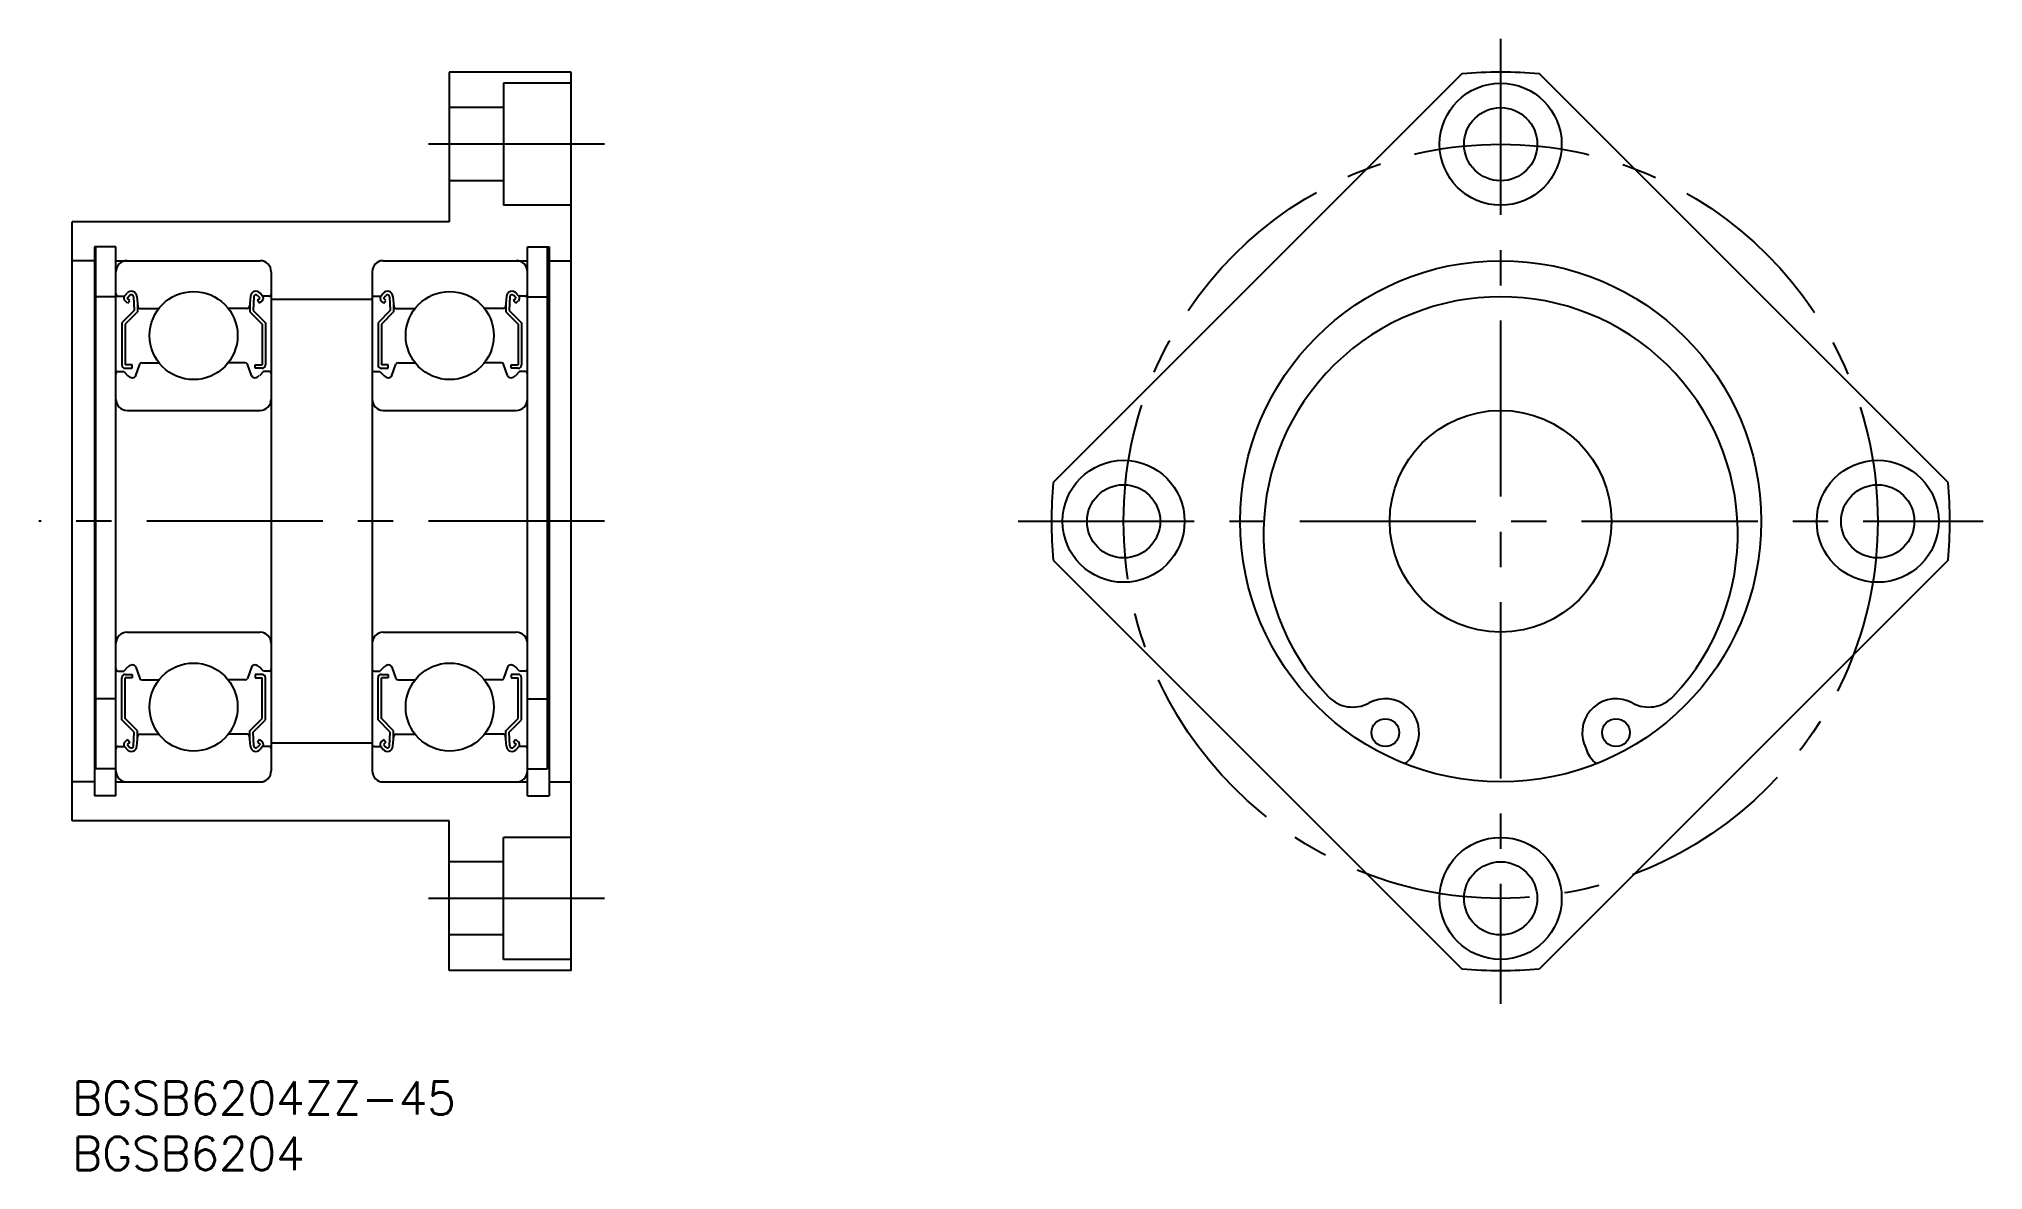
# Model space of a CAD drawing. Extents: x -3 to 172, y -8 to 94.
import ezdxf

# ---------------------------------------------------------------- set-up
doc = ezdxf.new("R2010")
doc.units = 0
doc.header["$LTSCALE"] = 0.5
doc.linetypes.add('CENTER', pattern=[50.8, 31.75, -6.35, 6.35, -6.35])
for name, color, linetype in [('MSM_CENTER', 1, 'CENTER'), ('MSM_CONTINUOUS', 7, 'CONTINUOUS'), ('MSM_PART_NUMBER', 7, 'CONTINUOUS')]:
    doc.layers.add(name, color=color, linetype=linetype)
doc.styles.get("Standard").update_dxf_attribs({"font": 'txt.shx', "height": 3, "bigfont": 'bigfont.shx'})

# ---------------------------------------------------------------- blocks, each defined once
blk = doc.blocks.new('*U6')
at = {"layer": 'MSM_PART_NUMBER'}
blk.add_text('BGSB6204ZZ-45', height=3, dxfattribs=at).set_placement((0, -3))
blk = doc.blocks.new('*U7')
at = {"layer": 'MSM_PART_NUMBER'}
blk.add_text('BGSB6204', height=3, dxfattribs=at).set_placement((0, -8))

msp = doc.modelspace()

# ---------------------------------------------------------------- linework, layer by layer
at = {"layer": 'MSM_CENTER'}
for p, q in [((128.81, 94), (128.81, 7)), ((48, 84.5), (31, 84.5)), ((48, 50.5), (-3, 50.5)), ((85.31, 50.5), (172.31, 50.5)), ((48, 16.5), (31, 16.5))]:
    msp.add_line(p, q, dxfattribs=at)
msp.add_circle((128.81, 50.5), 34, dxfattribs=at)
at = {"layer": 'MSM_CONTINUOUS'}
for p, q in [((34, 91), (34, 77.5)), ((45, 91), (34, 91)), ((38.9, 90), (38.9, 79)), ((45, 90), (38.9, 90)), ((42.25, 91), (42.25, 91)), ((45, 10), (45, 91)), ((125.32, 90.85), (88.46, 53.99)), ((169.16, 53.99), (132.31, 90.85)), ((38.9, 87.8), (34, 87.8)), ((38.9, 81.2), (34, 81.2)), ((45, 79), (38.9, 79)), ((0, 23.5), (0, 77.5)), ((34, 77.5), (0, 77.5)), ((2, 74), (0, 74)), ((3.95, 75.25), (2, 75.25)), ((2, 75.25), (2, 25.75)), ((2.15, 28.18, 1.25), (2.15, 75.25, 1.25)), ((3.95, 25.75), (3.95, 75.25)), ((3.95, 74), (16.95, 74)), ((28.05, 74), (41.05, 74)), ((41.05, 25.75), (41.05, 75.25)), ((41.05, 75.25), (43, 75.25)), ((42.85, 28.18, 1.25), (42.85, 75.25, 1.25)), ((43, 75.25), (43, 25.75)), ((43, 74), (45, 74)), ((17.95, 73), (17.95, 28)), ((27.05, 73), (27.05, 28)), ((3.95, 70.75), (2.15, 70.75)), ((4.15, 70.8), (4.73, 70.8)), ((4.73, 70.8), (4.95, 71.06)), ((5, 70.18), (4.77, 70.38)), ((4.96, 70.61), (5.18, 70.86)), ((5.19, 70.41), (4.96, 70.61)), ((5, 70.18), (5.19, 70.41)), ((5.53, 70.74), (5.58, 69.5)), ((5.83, 70.78), (5.91, 69.88)), ((5.88, 70.23), (5.88, 69.38)), ((16.07, 70.78), (15.99, 69.88)), ((16.02, 70.23), (16.02, 69.38)), ((16.37, 70.74), (16.32, 69.5)), ((16.71, 70.41), (16.94, 70.61)), ((16.9, 70.18), (16.71, 70.41)), ((16.94, 70.61), (16.72, 70.86)), ((16.9, 70.18), (17.13, 70.38)), ((17.17, 70.8), (16.95, 71.06)), ((17.75, 70.8), (17.17, 70.8)), ((27.05, 70.5), (17.95, 70.5)), ((27.25, 70.8), (27.83, 70.8)), ((27.83, 70.8), (28.05, 71.06)), ((28.1, 70.18), (27.87, 70.38)), ((28.06, 70.61), (28.28, 70.86)), ((28.29, 70.41), (28.06, 70.61)), ((28.1, 70.18), (28.29, 70.41)), ((28.63, 70.74), (28.68, 69.5)), ((28.93, 70.78), (29.01, 69.88)), ((28.98, 70.23), (28.98, 69.38)), ((39.17, 70.78), (39.09, 69.88)), ((39.12, 70.23), (39.12, 69.38)), ((39.47, 70.74), (39.42, 69.5)), ((39.81, 70.41), (40.04, 70.61)), ((40, 70.18), (39.81, 70.41)), ((40.04, 70.61), (39.82, 70.86)), ((40, 70.18), (40.23, 70.38)), ((40.27, 70.8), (40.05, 71.06)), ((40.85, 70.8), (40.27, 70.8)), ((41.05, 70.75), (42.85, 70.75)), ((5.58, 69.5), (4.48, 68.4)), ((4.48, 68.4), (4.48, 64.6)), ((5.88, 69.38), (4.78, 68.28)), ((6.11, 69.7), (7.83, 69.7)), ((15.79, 69.7), (14.07, 69.7)), ((16.02, 69.38), (17.12, 68.28)), ((16.32, 69.5), (17.42, 68.4)), ((17.42, 68.4), (17.42, 64.6)), ((28.68, 69.5), (27.58, 68.4)), ((27.58, 68.4), (27.58, 64.6)), ((28.98, 69.38), (27.88, 68.28)), ((29.21, 69.7), (30.93, 69.7)), ((38.89, 69.7), (37.17, 69.7)), ((39.12, 69.38), (40.22, 68.28)), ((39.42, 69.5), (40.52, 68.4)), ((40.52, 68.4), (40.52, 64.6)), ((4.78, 68.28), (4.78, 64.6)), ((17.12, 68.28), (17.12, 64.6)), ((27.88, 68.28), (27.88, 64.6)), ((40.22, 68.28), (40.22, 64.6)), ((4.15, 64), (4.65, 64)), ((4.65, 64), (5.02, 63.63)), ((5.4, 64.6), (4.78, 64.6)), ((4.78, 64.3), (5.4, 64.3)), ((5.4, 64.3), (5.4, 64.6)), ((5.73, 63.65), (6.1, 64.67)), ((6.29, 64.8), (7.83, 64.8)), ((15.61, 64.8), (14.07, 64.8)), ((16.17, 63.65), (15.8, 64.67)), ((16.5, 64.3), (16.5, 64.6)), ((16.5, 64.6), (17.12, 64.6)), ((17.12, 64.3), (16.5, 64.3)), ((17.25, 64), (16.88, 63.63)), ((17.75, 64), (17.25, 64)), ((27.25, 64), (27.75, 64)), ((27.75, 64), (28.12, 63.63)), ((28.5, 64.6), (27.88, 64.6)), ((27.88, 64.3), (28.5, 64.3)), ((28.5, 64.3), (28.5, 64.6)), ((28.83, 63.65), (29.2, 64.67)), ((29.39, 64.8), (30.93, 64.8)), ((38.71, 64.8), (37.17, 64.8)), ((39.27, 63.65), (38.9, 64.67)), ((39.6, 64.3), (39.6, 64.6)), ((39.6, 64.6), (40.22, 64.6)), ((40.22, 64.3), (39.6, 64.3)), ((40.35, 64), (39.98, 63.63)), ((40.85, 64), (40.35, 64)), ((4.95, 60.5), (16.95, 60.5)), ((28.05, 60.5), (40.05, 60.5)), ((88.46, 47.01), (125.32, 10.15)), ((169.16, 47.01), (132.31, 10.15)), ((4.95, 40.5), (16.95, 40.5)), ((28.05, 40.5), (40.05, 40.5)), ((4.15, 37), (4.65, 37)), ((4.65, 37), (5.02, 37.37)), ((5.73, 37.35), (6.1, 36.33)), ((16.17, 37.35), (15.8, 36.33)), ((17.25, 37), (16.88, 37.37)), ((17.75, 37), (17.25, 37)), ((27.25, 37), (27.75, 37)), ((27.75, 37), (28.12, 37.37)), ((28.83, 37.35), (29.2, 36.33)), ((39.27, 37.35), (38.9, 36.33)), ((40.35, 37), (39.98, 37.37)), ((40.85, 37), (40.35, 37)), ((4.48, 32.6), (4.48, 36.4)), ((4.78, 36.7), (5.4, 36.7)), ((4.78, 32.72), (4.78, 36.4)), ((5.4, 36.4), (4.78, 36.4)), ((5.4, 36.7), (5.4, 36.4)), ((6.29, 36.2), (7.83, 36.2)), ((15.61, 36.2), (14.07, 36.2)), ((16.5, 36.7), (16.5, 36.4)), ((17.12, 36.7), (16.5, 36.7)), ((16.5, 36.4), (17.12, 36.4)), ((17.12, 32.72), (17.12, 36.4)), ((17.42, 32.6), (17.42, 36.4)), ((27.58, 32.6), (27.58, 36.4)), ((27.88, 36.7), (28.5, 36.7)), ((27.88, 32.72), (27.88, 36.4)), ((28.5, 36.4), (27.88, 36.4)), ((28.5, 36.7), (28.5, 36.4)), ((29.39, 36.2), (30.93, 36.2)), ((38.71, 36.2), (37.17, 36.2)), ((39.6, 36.7), (39.6, 36.4)), ((40.22, 36.7), (39.6, 36.7)), ((39.6, 36.4), (40.22, 36.4)), ((40.22, 32.72), (40.22, 36.4)), ((40.52, 32.6), (40.52, 36.4)), ((3.95, 34.5), (2.15, 34.5)), ((41.05, 34.5), (42.85, 34.5)), ((5.58, 31.5), (4.48, 32.6)), ((5.88, 31.62), (4.78, 32.72)), ((5.88, 30.77), (5.88, 31.62)), ((16.02, 31.62), (17.12, 32.72)), ((16.02, 30.77), (16.02, 31.62)), ((16.32, 31.5), (17.42, 32.6)), ((28.68, 31.5), (27.58, 32.6)), ((28.98, 31.62), (27.88, 32.72)), ((28.98, 30.77), (28.98, 31.62)), ((39.12, 31.62), (40.22, 32.72)), ((39.12, 30.77), (39.12, 31.62)), ((39.42, 31.5), (40.52, 32.6)), ((4.15, 30.2), (4.73, 30.2)), ((4.73, 30.2), (4.95, 29.94)), ((5, 30.82), (4.77, 30.62)), ((5.19, 30.59), (4.96, 30.39)), ((4.96, 30.39), (5.18, 30.14)), ((5, 30.82), (5.19, 30.59)), ((5.53, 30.26), (5.58, 31.5)), ((5.83, 30.22), (5.91, 31.12)), ((6.11, 31.3), (7.83, 31.3)), ((15.79, 31.3), (14.07, 31.3)), ((16.07, 30.22), (15.99, 31.12)), ((16.37, 30.26), (16.32, 31.5)), ((16.9, 30.82), (16.71, 30.59)), ((16.71, 30.59), (16.94, 30.39)), ((16.94, 30.39), (16.72, 30.14)), ((16.9, 30.82), (17.13, 30.62)), ((17.17, 30.2), (16.95, 29.94)), ((17.75, 30.2), (17.17, 30.2)), ((27.05, 30.5), (17.95, 30.5)), ((27.25, 30.2), (27.83, 30.2)), ((27.83, 30.2), (28.05, 29.94)), ((28.1, 30.82), (27.87, 30.62)), ((28.29, 30.59), (28.06, 30.39)), ((28.06, 30.39), (28.28, 30.14)), ((28.1, 30.82), (28.29, 30.59)), ((28.63, 30.26), (28.68, 31.5)), ((28.93, 30.22), (29.01, 31.12)), ((29.21, 31.3), (30.93, 31.3)), ((38.89, 31.3), (37.17, 31.3)), ((39.17, 30.22), (39.09, 31.12)), ((39.47, 30.26), (39.42, 31.5)), ((40, 30.82), (39.81, 30.59)), ((39.81, 30.59), (40.04, 30.39)), ((40.04, 30.39), (39.82, 30.14)), ((40, 30.82), (40.23, 30.62)), ((40.27, 30.2), (40.05, 29.94)), ((40.85, 30.2), (40.27, 30.2)), ((121.05, 29.8), (121.27, 30.38)), ((136.36, 30.38), (136.58, 29.8)), ((3.95, 28.18), (2.15, 28.18)), ((41.05, 28.18), (42.85, 28.18)), ((2, 27), (0, 27)), ((3.95, 27), (16.95, 27)), ((8.25, 27), (8.25, 27)), ((28.05, 27), (41.05, 27)), ((31.35, 27), (31.35, 27)), ((43, 27), (45, 27)), ((3.95, 25.75), (2, 25.75)), ((41.05, 25.75), (43, 25.75)), ((34, 23.5), (0, 23.5)), ((34, 10), (34, 23.5)), ((38.9, 11), (38.9, 22)), ((45, 22), (38.9, 22)), ((38.9, 19.8), (34, 19.8)), ((38.9, 13.2), (34, 13.2)), ((45, 11), (38.9, 11)), ((45, 10), (34, 10))]:
    msp.add_line(p, q, dxfattribs=at)
for centre, radius in [((128.81, 84.5), 5.5), ((128.81, 84.5), 3.3), ((128.81, 50.5), 23.5), ((10.95, 67.25), 3.97), ((34.05, 67.25), 3.97), ((128.81, 50.5), 10), ((94.81, 50.5), 5.5), ((162.81, 50.5), 5.5), ((94.81, 50.5), 3.3), ((162.81, 50.5), 3.3), ((10.95, 33.75), 3.97), ((34.05, 33.75), 3.97), ((118.41, 31.45), 1.25), ((139.21, 31.45), 1.25), ((128.81, 16.5), 5.5), ((128.81, 16.5), 3.3)]:
    msp.add_circle(centre, radius, dxfattribs=at)
for centre, radius, start, end in [((128.81, 50.5), 40.5, 85.0546, 94.9454), ((4.95, 73), 1, 90, 180), ((16.95, 73), 1, 0, 90), ((28.05, 73), 1, 90, 180), ((40.05, 73), 1, 0, 90), ((4.15, 71), 0.2, 180, 270), ((4.96, 70.61), 0.3, 139.9098, 229.9963), ((5.33, 70.74), 0.5, 4.987, 139.9098), ((5.33, 70.74), 0.2, 2.3754, 139.9922), ((16.57, 70.74), 0.5, 40.0902, 175.013), ((16.57, 70.74), 0.2, 40.0078, 177.6246), ((16.94, 70.61), 0.3, 310.0037, 40.0902), ((17.75, 71), 0.2, 270, 0), ((27.25, 71), 0.2, 180, 270), ((28.06, 70.61), 0.3, 139.9098, 229.9963), ((28.43, 70.74), 0.5, 4.987, 139.9098), ((28.43, 70.74), 0.2, 2.3754, 139.9922), ((39.67, 70.74), 0.5, 40.0902, 175.013), ((39.67, 70.74), 0.2, 40.0078, 177.6246), ((40.04, 70.61), 0.3, 310.0037, 40.0902), ((40.85, 71), 0.2, 270, 0), ((128.81, 49.37), 21.38, 316.6826, 223.3174), ((6.11, 69.9), 0.2, 184.987, 270), ((15.79, 69.9), 0.2, 270, 355.013), ((29.21, 69.9), 0.2, 184.987, 270), ((38.89, 69.9), 0.2, 270, 355.013), ((4.15, 63.8), 0.2, 90, 180), ((4.78, 64.6), 0.3, 180, 270), ((5.45, 64.05), 0.6, 225, 267.9591), ((5.45, 63.75), 0.3, 265.5374, 340.0299), ((6.29, 64.6), 0.2, 90, 160.0299), ((15.61, 64.6), 0.2, 19.9701, 90), ((16.45, 63.75), 0.3, 199.9701, 274.4626), ((16.45, 64.05), 0.6, 272.0409, 315), ((17.12, 64.6), 0.3, 270, 0), ((17.75, 63.8), 0.2, 0, 90), ((27.25, 63.8), 0.2, 90, 180), ((27.88, 64.6), 0.3, 180, 270), ((28.55, 64.05), 0.6, 225, 267.9591), ((28.55, 63.75), 0.3, 265.5374, 340.0299), ((29.39, 64.6), 0.2, 90, 160.0299), ((38.71, 64.6), 0.2, 19.9701, 90), ((39.55, 63.75), 0.3, 199.9701, 274.4626), ((39.55, 64.05), 0.6, 272.0409, 315), ((40.22, 64.6), 0.3, 270, 0), ((40.85, 63.8), 0.2, 0, 90), ((4.95, 61.5), 1, 180, 270), ((16.95, 61.5), 1, 270, 0), ((28.05, 61.5), 1, 180, 270), ((40.05, 61.5), 1, 270, 0), ((128.81, 50.5), 40.5, 175.0546, 184.9454), ((128.81, 50.5), 40.5, 355.0546, 4.9454), ((4.95, 39.5), 1, 90, 180), ((16.95, 39.5), 1, 0, 90), ((28.05, 39.5), 1, 90, 180), ((40.05, 39.5), 1, 0, 90), ((4.15, 37.2), 0.2, 180, 270), ((5.45, 36.95), 0.6, 92.0409, 135), ((5.45, 37.25), 0.3, 19.9701, 94.4626), ((16.45, 37.25), 0.3, 85.5374, 160.0299), ((16.45, 36.95), 0.6, 45, 87.9591), ((17.75, 37.2), 0.2, 270, 0), ((27.25, 37.2), 0.2, 180, 270), ((28.55, 36.95), 0.6, 92.0409, 135), ((28.55, 37.25), 0.3, 19.9701, 94.4626), ((39.55, 37.25), 0.3, 85.5374, 160.0299), ((39.55, 36.95), 0.6, 45, 87.9591), ((40.85, 37.2), 0.2, 270, 0), ((4.78, 36.4), 0.3, 90, 180), ((6.29, 36.4), 0.2, 199.9701, 270), ((15.61, 36.4), 0.2, 270, 340.0299), ((17.12, 36.4), 0.3, 0, 90), ((27.88, 36.4), 0.3, 90, 180), ((29.39, 36.4), 0.2, 199.9701, 270), ((38.71, 36.4), 0.2, 270, 340.0299), ((40.22, 36.4), 0.3, 0, 90), ((115.48, 36.8), 3.05, 223.3174, 298.7349), ((118.41, 31.45), 3.05, 339.4426, 118.7349), ((139.21, 31.45), 3.05, 61.2651, 200.5574), ((142.15, 36.8), 3.05, 241.2651, 316.6826), ((4.15, 30), 0.2, 90, 180), ((4.96, 30.39), 0.3, 130.0037, 220.0902), ((5.33, 30.26), 0.5, 220.0902, 355.013), ((5.33, 30.26), 0.2, 220.0078, 357.6246), ((6.11, 31.1), 0.2, 90, 175.013), ((15.79, 31.1), 0.2, 4.987, 90), ((16.57, 30.26), 0.5, 184.987, 319.9098), ((16.57, 30.26), 0.2, 182.3754, 319.9922), ((16.94, 30.39), 0.3, 319.9098, 49.9963), ((17.75, 30), 0.2, 0, 90), ((27.25, 30), 0.2, 90, 180), ((28.06, 30.39), 0.3, 130.0037, 220.0902), ((28.43, 30.26), 0.5, 220.0902, 355.013), ((28.43, 30.26), 0.2, 220.0078, 357.6246), ((29.21, 31.1), 0.2, 90, 175.013), ((38.89, 31.1), 0.2, 4.987, 90), ((39.67, 30.26), 0.5, 184.987, 319.9098), ((39.67, 30.26), 0.2, 182.3754, 319.9922), ((40.04, 30.39), 0.3, 319.9098, 49.9963), ((40.85, 30), 0.2, 0, 90), ((118.71, 30.68), 2.5, 305.7418, 339.4426), ((138.92, 30.68), 2.5, 200.5574, 234.2582), ((4.95, 28), 1, 180, 270), ((16.95, 28), 1, 270, 0), ((28.05, 28), 1, 180, 270), ((40.05, 28), 1, 270, 0), ((128.81, 50.5), 40.5, 265.0546, 274.9454)]:
    msp.add_arc(centre, radius, start, end, dxfattribs=at)

# ---------------------------------------------------------------- block references
for name in ['*U6', '*U7']:
    msp.add_blockref(name, (0, 0), dxfattribs=at)

doc.saveas('drawing.dxf')
